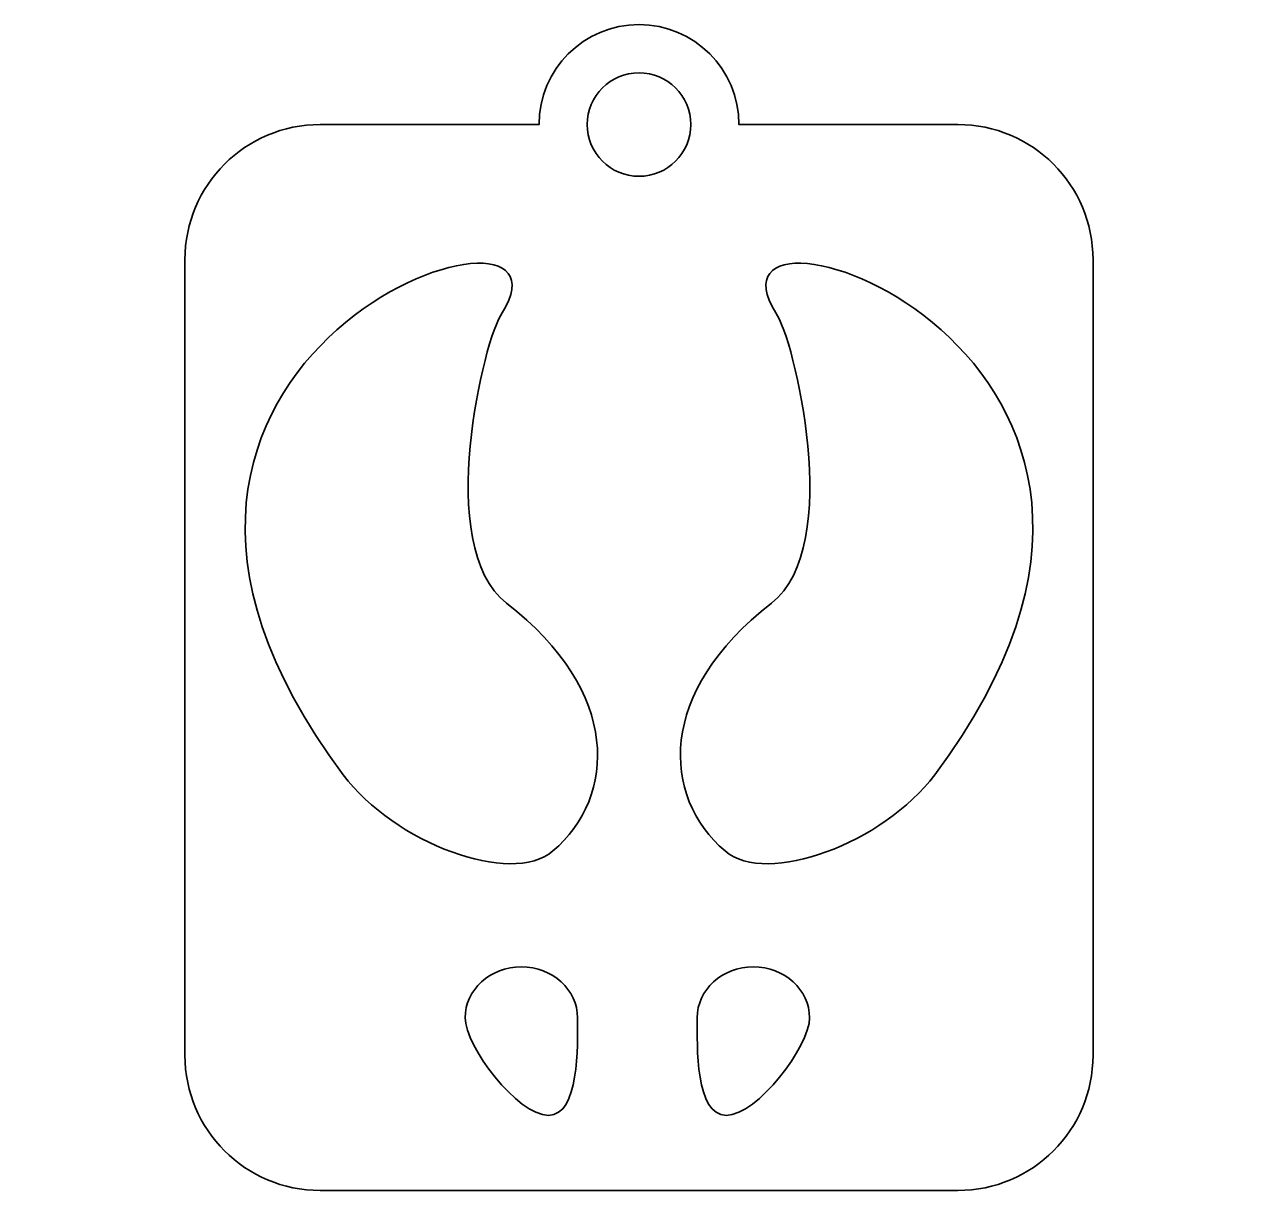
# Model space of a CAD drawing. Header units: inches. Extents: x 14.48 to 20.12, y 0.9 to 6.24.
import ezdxf

# ---------------------------------------------------------------- set-up
doc = ezdxf.new("R2010")
doc.units = ezdxf.units.IN
doc.header["$MEASUREMENT"] = 0
doc.layers.add('_U+0421_U+043B_U+043E_U+0439 2', color=7, linetype='Continuous')

msp = doc.modelspace()

# ---------------------------------------------------------------- linework, layer by layer
at = {"layer": '_U+0421_U+043B_U+043E_U+0439 2', "color": 242, "lineweight": 35, "true_color": 0xc1272d}
for points, knots in [([(18.7629, 5.7838), (18.7629, 5.7838), (17.7597, 5.7838), (17.7597, 5.7838), (17.7597, 6.037), (17.5545, 6.2422), (17.3014, 6.2422), (17.0482, 6.2422), (16.843, 6.037), (16.843, 5.7838), (16.843, 5.7838), (15.8398, 5.7838), (15.8398, 5.7838), (15.4975, 5.7838), (15.22, 5.5063), (15.22, 5.164), (15.22, 5.164), (15.22, 1.5166), (15.22, 1.5166), (15.22, 1.1742), (15.4975, 0.8967), (15.8398, 0.8967), (15.8398, 0.8967), (18.7629, 0.8967), (18.7629, 0.8967), (19.1052, 0.8967), (19.3827, 1.1742), (19.3827, 1.5166), (19.3827, 1.5166), (19.3827, 5.164), (19.3827, 5.164), (19.3827, 5.5063), (19.1052, 5.7838), (18.7629, 5.7838)], [0, 0, 0, 0, 1, 1, 1, 2, 2, 2, 3, 3, 3, 4, 4, 4, 5, 5, 5, 6, 6, 6, 7, 7, 7, 8, 8, 8, 9, 9, 9, 10, 10, 10, 11, 11, 11, 11]), ([(17.3014, 5.5466), (17.1703, 5.5466), (17.0641, 5.6528), (17.0641, 5.7838), (17.0641, 5.9149), (17.1703, 6.0211), (17.3014, 6.0211), (17.4324, 6.0211), (17.5386, 5.9149), (17.5386, 5.7838), (17.5386, 5.6528), (17.4324, 5.5466), (17.3014, 5.5466)], [0, 0, 0, 0, 1, 1, 1, 2, 2, 2, 3, 3, 3, 4, 4, 4, 4]), ([(16.9069, 2.4533), (16.7152, 2.2897), (16.1819, 2.4878), (15.9455, 2.8028), (14.4847, 4.7493), (17.0872, 5.5912), (16.6743, 4.9198), (16.5918, 4.8088), (16.3586, 3.8476), (16.6941, 3.5889), (17.2208, 3.1826), (17.1983, 2.7018), (16.9069, 2.4533)], [0, 0, 0, 0, 1, 1, 1, 2, 2, 2, 3, 3, 3, 4, 4, 4, 4]), ([(18.6572, 2.8028), (18.4208, 2.4878), (17.8876, 2.2897), (17.6958, 2.4533), (17.4044, 2.7018), (17.3819, 3.1826), (17.9086, 3.5889), (18.2441, 3.8476), (18.0109, 4.8088), (17.9284, 4.9198), (17.5156, 5.5912), (20.118, 4.7493), (18.6572, 2.8028)], [0, 0, 0, 0, 1, 1, 1, 2, 2, 2, 3, 3, 3, 4, 4, 4, 4]), ([(16.8863, 1.2409), (16.7439, 1.2409), (16.5043, 1.5587), (16.5043, 1.6878), (16.5043, 1.817), (16.6197, 1.9217), (16.762, 1.9217), (16.9043, 1.9217), (17.0197, 1.817), (17.0197, 1.6878), (17.0197, 1.5587), (17.0286, 1.2409), (16.8863, 1.2409)], [0, 0, 0, 0, 1, 1, 1, 2, 2, 2, 3, 3, 3, 4, 4, 4, 4]), ([(17.7014, 1.2409), (17.5591, 1.2409), (17.568, 1.5587), (17.568, 1.6878), (17.568, 1.817), (17.6833, 1.9217), (17.8257, 1.9217), (17.968, 1.9217), (18.0834, 1.817), (18.0834, 1.6878), (18.0834, 1.5587), (17.8437, 1.2409), (17.7014, 1.2409)], [0, 0, 0, 0, 1, 1, 1, 2, 2, 2, 3, 3, 3, 4, 4, 4, 4])]:
    msp.add_open_spline(points, degree=3, knots=knots, dxfattribs=at)

doc.saveas('drawing.dxf')
